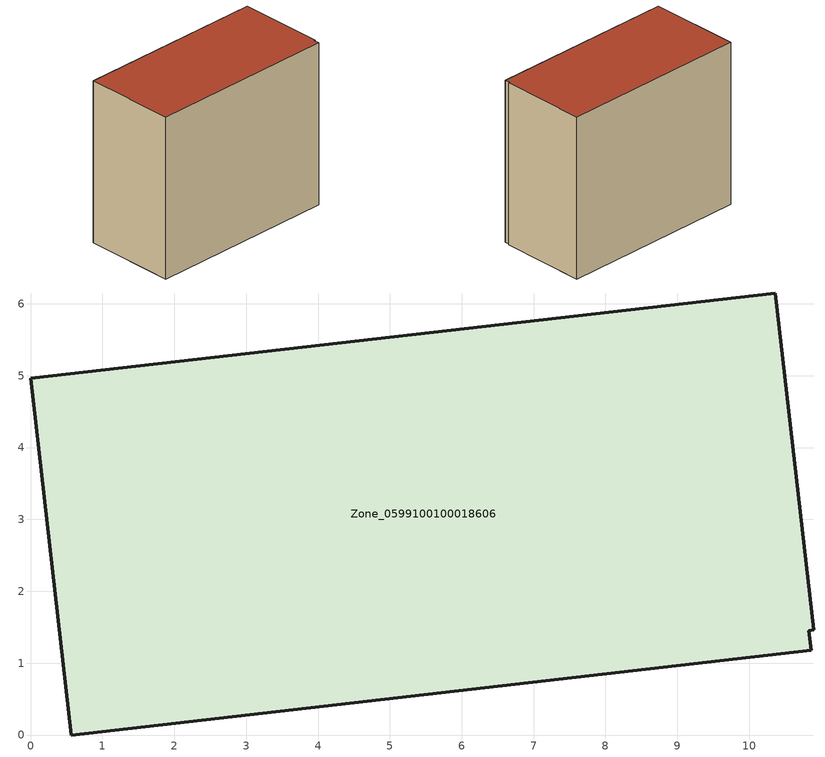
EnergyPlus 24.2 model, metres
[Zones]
Zone_0599100100018606
 floor ground (C_G): 10.9,1.46 10.83,1.45 10.87,1.18 0.57,0 0,4.96 10.36,6.15 z0
 wall outside (C_F): 10.9,1.46 10.36,6.15 0,4.96 0.57,0 10.87,1.18 10.83,1.45 10.9,1.46 z0:9.02
 roof outside (C_R): 10.83,1.45 10.9,1.46 10.36,6.15 0,4.96 0.57,0 10.87,1.18 z9.02
[BUILDING]
Pand.0599100100018606: North Axis=0; Terrain=City; Loads Convergence Tolerance Value=0.04; Temperature Convergence Tolerance Value=0.4; Solar Distribution=FullExterior; Maximum Number of Warmup Days=25; Minimum Number of Warmup Days=1
[Site:Location]
Rotterdam.The.Hague.AP_ZH_NLD Design_Conditions: Latitude=51.96; Longitude=4.45; Time Zone=1; Elevation=-4.5
[SITE:GROUNDTEMPERATURE:BUILDINGSURFACE]
18, 18, 18, 18, 18, 18, 18, 18, 18, 18, 18, 18
[MATERIAL] Thermal Absorptance=0.9; Solar Absorptance=0.7; Visible Absorptance=0.7
Name | Roughness | Thickness | Conductivity | Density | Specific Heat
G.TI.2015-2018 | MediumSmooth | 0.15 | 0.0428571 | 540 | 1210
F.TI.2015-2018 | Rough | 0.3 | 0.0666667 | 1920 | 840
R.TI.2015-2018 | MediumRough | 0.2 | 0.0333333 | 1500 | 1000
[CONSTRUCTION]
C_G: G.TI.2015-2018
C_F: F.TI.2015-2018
C_R: R.TI.2015-2018
[ZONE]
Zone_0599100100018606: Type=1; Multiplier=1; Ceiling Height=Autocalculate; Volume=Autocalculate; Floor Area=autocalculate; Part of Total Floor Area=Yes
[ZONEINFILTRATION:DESIGNFLOWRATE]
Infil_Zone_0599100100018606: Zone or ZoneList or Space or SpaceList=Zone_0599100100018606; Schedule=AlwaysOn; Design Flow Rate Calculation Method=Flow/Area; Flow Rate per Floor Area=0.0015; Constant Term Coefficient=1; Temperature Term Coefficient=0; Velocity Term Coefficient=0; Velocity Squared Term Coefficient=0
[HVACTEMPLATE:ZONE:IDEALLOADSAIRSYSTEM]
Zone_0599100100018606: Maximum Heating Supply Air Temperature=50; Minimum Cooling Supply Air Temperature=13; Maximum Heating Supply Air Humidity Ratio=0.0156; Minimum Cooling Supply Air Humidity Ratio=0.0077; Heating Limit=NoLimit; Cooling Limit=NoLimit; Dehumidification Control Type=ConstantSensibleHeatRatio; Cooling Sensible Heat Ratio=0.7; Dehumidification Setpoint=60; Humidification Control Type=None; Humidification Setpoint=30; Outdoor Air Method=None; Outdoor Air Flow Rate per Person=0.00944; Outdoor Air Flow Rate per Zone Floor Area=0; Outdoor Air Flow Rate per Zone=0; Demand Controlled Ventilation Type=None; Outdoor Air Economizer Type=NoEconomizer; Heat Recovery Type=None; Sensible Heat Recovery Effectiveness=0.7; Latent Heat Recovery Effectiveness=0.65
[ZONECONTROL:THERMOSTAT]
ThermostatControl_Zone_0599100100018606: Zone or ZoneList=Zone_0599100100018606; Control Type Schedule=DualSetpointControlType; Control 1=Thermostat_Zone_0599100100018606; Temperature Difference Between Cutout And Setpoint=0
[THERMOSTATSETPOINT:DUALSETPOINT]
Thermostat_Zone_0599100100018606: Heating Setpoint Temperature Schedule=HeatingSetpoint_Zone_0599100100018606; Cooling Setpoint Temperature Schedule=CoolingSetpoint_Zone_0599100100018606
[SCHEDULE:COMPACT]
HeatingSetpoint_Zone_0599100100018606: Through: 12/31, For: AllDays, Until: 24:00, 21
CoolingSetpoint_Zone_0599100100018606: Through: 12/31, For: AllDays, Until: 24:00, 24
DualSetpointControlType: Through: 12/31, For: AllDays, Until: 24:00, 4
AlwaysOn: Through: 12/31, For: AllDays, Until: 24:00, 1
